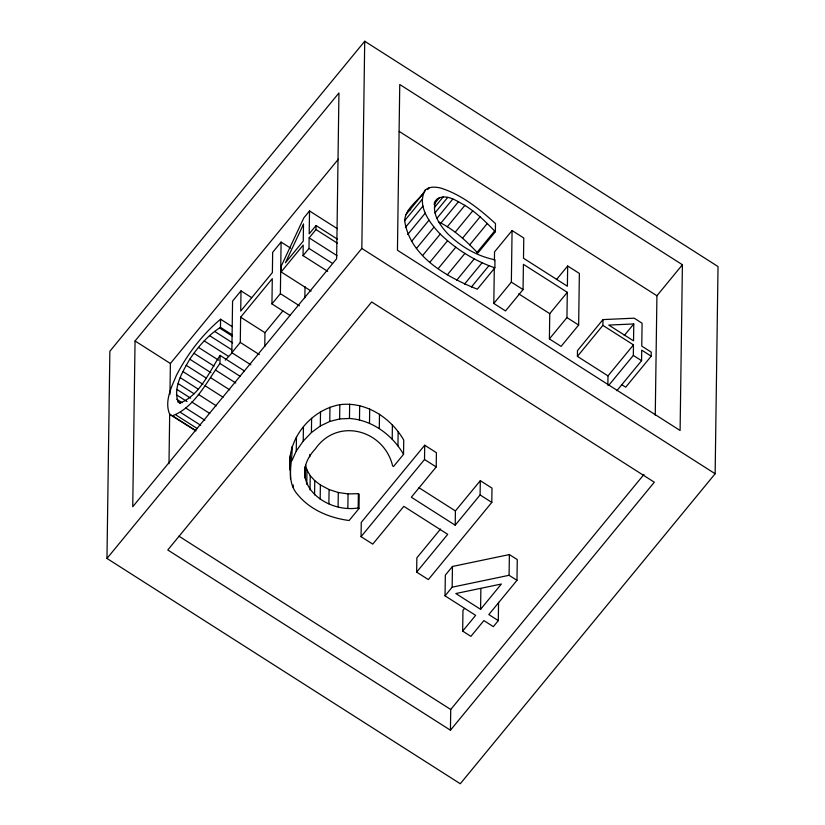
<?xml version="1.0" encoding="UTF-8"?>
<svg xmlns="http://www.w3.org/2000/svg" width="825" height="825" viewBox="0 0 825 825"><rect width="100%" height="100%" fill="white"/><g stroke="black" fill="none" stroke-linecap="round" stroke-linejoin="round"><path stroke-width="1.24" d="M106.972 558.442L109.859 351.254L364.712 41.25L718.028 266.558L715.141 473.746L460.288 783.75L106.972 558.442L361.824 248.438L364.712 41.25M135.053 340.972L132.743 506.725L336.631 258.72L338.941 92.967L135.053 340.972L170.383 363.505L169.96 394.34M168.991 463.722L169.692 413.614M232.217 326.648L220.584 319.223C202.259 334.537 187.512 353.987 176.529 375.127C171.476 387.1 164.082 401.589 169.785 414.48L172.466 415.759C194.514 407.447 206.776 381.789 219.966 363.464L220.079 355.431L244.406 370.941M180.221 403.301L178.107 401.95C172.91 387.214 182.634 371.714 189.802 359.205C198 346.871 207.952 335.332 220.471 327.37L220.584 319.223M250.882 364.836L231.846 352.698L232.568 301.115L241.003 290.854L251.584 297.598M231.846 352.698L240.281 342.427L240.632 317.182L272.291 278.664L271.941 303.92L289.926 315.387M241.003 290.854L240.725 311.077L272.384 272.57L272.662 252.337L281.098 242.076L290.617 248.139M264.763 346.582L264.959 332.692L282.82 310.963M271.941 303.92L280.376 293.659L281.098 242.076M311.118 291.06L281.139 271.941L281.222 266.155L303.827 217.882L309.519 210.963L337.363 228.711M290.018 470.126C286.254 439.725 310.231 410.015 339.817 404.683C365.96 401.27 391.091 417.935 403.734 440.065L403.538 454.338L393.525 466.517L392.638 465.95C384.172 430 337.6 416.873 315.397 448.852C285.45 480.779 324.328 513.439 358.184 507.973L359.009 508.499L349.119 520.523C329.907 517.945 310.695 510.19 298.021 495.01C285.275 481.202 292.7 462.835 292.102 446.5M290.472 478.943L290.225 455.864M293.195 487.317L293.226 484.935M291.906 460.773L296.257 451.038L296.464 436.765M327.68 271.343L303.053 255.647L303.208 245.108L281.139 271.941M304.868 297.846L305.023 286.522M296.257 451.038L303.229 441.086L303.425 426.824M304.899 471.591L304.972 466.837M305.023 478.108L305.178 467.404M303.053 255.647L308.993 248.418L309.148 237.878L315.985 229.556L316.037 225.534L337.456 239.188M309.519 210.963L309.2 233.846L316.037 225.534M306.766 484.296L306.962 470.033L305.57 465.083M309.798 456.813L309.829 454.441M310.025 489.937L310.221 475.674L306.962 470.033M303.229 441.086L311.417 432.548L311.613 418.275M314.562 494.938L314.768 480.676L310.221 475.674M311.417 432.548L320.317 425.989L320.512 411.727M320.172 499.218L320.378 484.956L314.768 480.676M320.317 425.989L329.763 421.451L329.969 407.189M328.876 503.807L329.082 489.534L320.378 484.956M338.095 506.777L338.291 492.515L329.082 489.534M329.763 421.451L339.622 418.945L339.817 404.683M347.851 508.159L348.057 493.897L338.291 492.515M403.538 454.338C392.37 434.93 372.157 420.038 349.46 418.461L349.656 404.198M358.184 507.973L358.38 493.711L348.057 493.897M359.483 419.915L359.679 405.653M359.009 508.499L359.205 494.237L358.38 493.711M416.656 572.117L447.717 534.332L403.827 506.344L372.756 544.129L361.061 536.673L361.257 522.411L424.71 445.222L436.404 452.688L436.208 466.95L411.324 497.217L455.214 525.216L480.098 494.938L480.305 480.676L491.999 488.132L491.803 502.404L428.35 579.583L416.656 572.117L416.852 557.855L440.56 529.021M369.497 423.277L369.693 409.014M379.283 428.515L379.49 414.253M392.205 439.044L392.401 424.782M397.949 445.871L398.145 431.609M361.061 536.673L424.514 459.494L424.71 445.222M462.67 631.115L475.633 615.347L445.046 595.846L445.335 575.128L452.451 566.466L509.376 554.575L517.265 559.608L516.976 580.326L488.823 614.573L498.3 620.627L493.35 626.649L483.873 620.596L470.9 636.374L462.67 631.115L462.959 610.397L464.578 608.427M445.046 595.846L452.162 587.183L452.451 566.466M450.44 730.218L654.318 482.213L371.673 301.971L167.784 549.976L450.44 730.218L450.728 709.5L644.005 474.396M455.214 525.216L455.41 510.943L480.305 480.676M480.583 609.324L501.373 584.028L455.833 593.536L480.583 609.324L480.872 588.607M556.504 279.572L567.672 265.99L579.367 273.446L578.645 325.029L561.093 346.376L549.398 338.92L566.95 317.573L567.301 292.318L523.411 264.33L523.06 289.585L505.508 310.922L493.814 303.466L494.299 268.238M494.412 260.69L494.536 251.883L512.077 230.546L523.772 238.002L523.493 258.235L567.383 286.223L567.672 265.99M495.371 231.732L495.485 223.596C479.387 208.9 461.711 194.71 440.663 188.028C435.579 186.893 429.732 186.264 425.452 189.874C419.523 200.475 405.374 207.539 404.673 220.657C409.736 256.369 446.655 277.014 477.324 289.183L494.866 267.836L494.979 259.792C477.087 256.245 460.556 246.469 447.604 233.609C439.519 224.926 430.042 211.262 436.786 199.361C445.696 192.906 456.844 201.022 464.867 205.394C476.386 212.51 486.059 222.111 495.371 231.732L477.83 253.079C466.342 241.044 453.874 229.278 438.694 221.946M498.3 620.627L498.558 602.343M493.814 303.466L511.356 282.119L512.077 230.546M516.976 580.326L509.087 575.293L509.376 554.575M549.398 338.92L549.749 313.665L567.301 292.318M607.86 385.254L607.994 375.891L577.407 356.379L577.49 350.594L602.972 319.595L634.198 318.182L642.087 323.225L641.768 346.108L651.255 352.162L651.193 356.183L625.711 387.183L621.493 384.502M577.407 356.379L602.889 325.38L602.972 319.595M608.644 385.461L633.332 355.431L633.476 344.881L602.889 325.38M633.775 323.957L633.538 340.859L608.778 325.071L633.775 323.957L624.216 335.579M616.883 390.71L641.572 360.68L641.716 350.14L651.193 356.183M655.256 415.243L656.927 295.752L682.409 264.743L399.754 84.501L397.444 250.253L680.099 430.495L682.409 264.743M494.866 267.836C474.447 260.834 455.792 249.016 440.251 234.094C429.722 223.08 416.233 205.26 425.452 189.874M170.383 363.505L338.384 159.153M220.079 355.431C209.014 372.147 199.815 395.247 180.128 402.982L178.107 401.95M405.529 215.108L423.07 193.762M427.67 189.575L429.268 187.636M404.673 220.657L422.214 199.31M405.384 227.473L422.926 206.126M407.694 234.486L425.246 213.139M434.393 202.269L436.786 199.361M433.981 204.26L439.57 197.474M434.455 207.518L443.231 196.845M411.438 241.539L428.99 220.203M434.981 212.912L447.748 197.381M436.879 218.398L452.832 199M416.439 248.5L433.991 227.153M440.973 223.018L458.525 201.671M422.699 255.43L440.251 234.094M447.325 226.741L464.867 205.394M429.99 262.123L447.542 240.776M455.214 232.186L472.766 210.839M462.598 238.126L480.15 216.779M438.24 268.579L455.782 247.232M469.745 244.819L487.297 223.472M447.367 274.797L464.908 253.45M476.943 252.512L494.484 231.175M456.679 280.263L474.22 258.916M464.516 284.12L482.068 262.783M471.426 286.987L488.967 265.64M607.994 375.891L633.476 344.881M225.256 360.113L232.062 352.863M407.901 211.221L410.767 209.54M452.162 587.183L509.087 575.293M339.622 418.945L349.46 418.461M195.896 430.846L169.785 414.48M399.176 131.381L656.927 295.752M633.332 355.431L641.572 360.68M511.356 282.119L523.06 289.585M566.95 317.573L578.645 325.029M518.708 293.865L549.749 313.665M361.824 248.438L715.141 473.746M315.985 229.556L337.394 243.21M309.148 237.878L336.982 255.626M308.993 248.418L332.558 263.433M280.376 293.659L299.423 305.797M240.632 317.182L264.959 332.692M220.471 327.37L232.103 334.785M219.832 328.144L232.526 336.239M424.514 459.494L436.208 466.95M480.098 494.938L491.803 502.404M240.281 342.427L259.318 354.575M214.655 331.413L232.629 342.88M209.509 335.6L231.722 349.759M204.188 340.869L228.515 356.379M419.017 487.74L455.41 510.943M198.495 347.397L218.584 360.205M219.966 363.464L240.065 376.282M193.916 353.275L214.005 366.094M215.707 370.177L235.795 382.996M189.802 359.205L210.953 372.694M210.715 377.747L229.752 389.885M186.13 365.258L206.229 378.077M182.861 371.508L202.96 384.326M205.054 385.739L223.039 397.207M180.211 377.633L198.186 389.101M198.34 394.371L216.315 405.838M178.19 383.646L194.061 393.762M176.901 389.421L190.657 398.186M191.751 401.992L209.736 413.459M176.426 394.804L187.007 401.548M176.808 399.31L182.098 402.683M185.811 408.055L204.847 420.203M180.562 412.459L200.661 425.267M176.055 415.068L197.216 428.557M172.466 415.759L195.742 430.598M178.901 536.157L450.728 709.5M303.497 224.173L303.26 241.075L285.409 262.793L303.497 224.173"/></g></svg>
